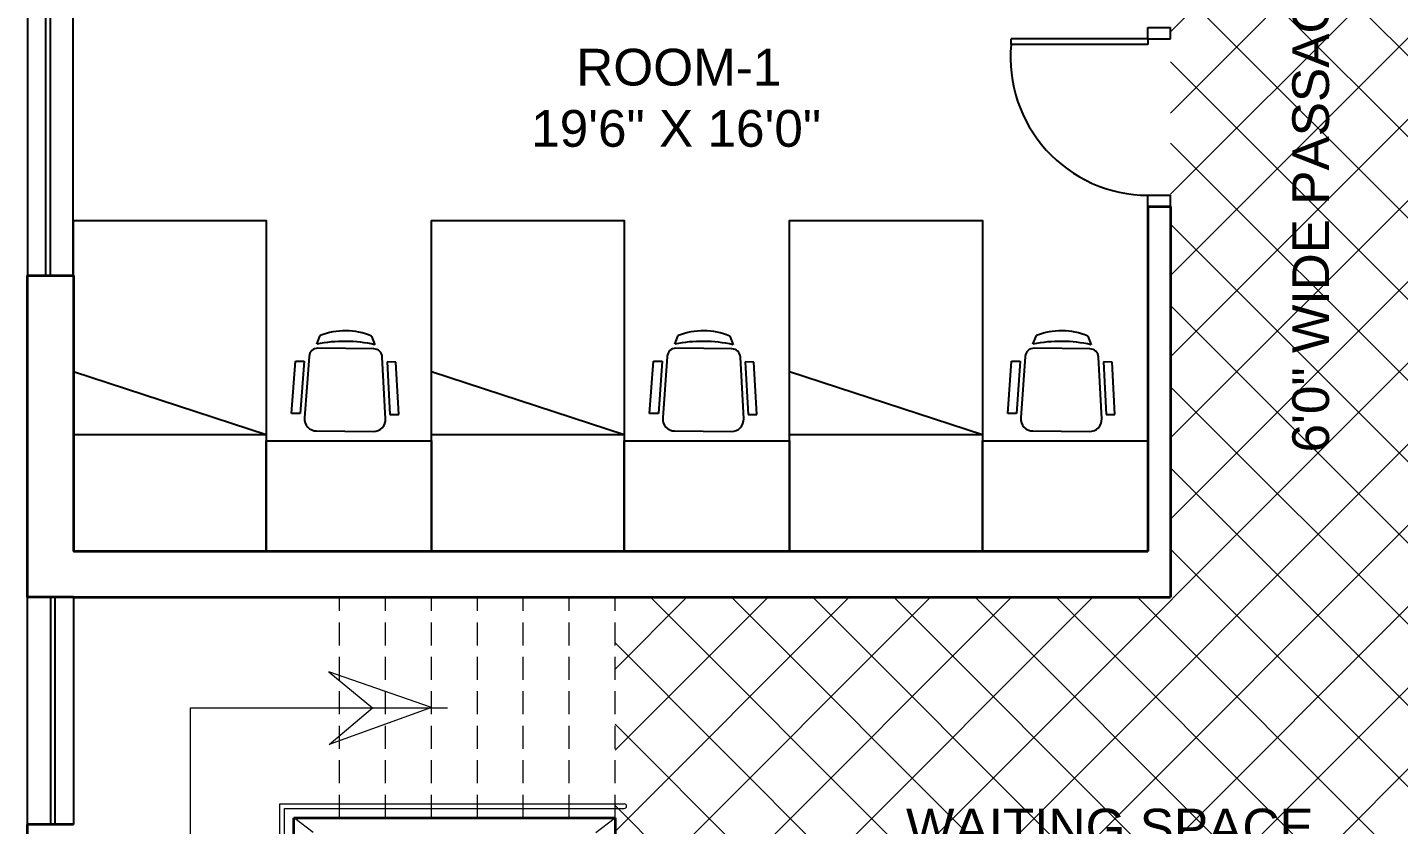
# Model space of a CAD drawing. Header units: inches. Extents: x 132383 to 134532, y 19213 to 20900.
# Drawn here: x 132396.2 to 132694.9, y 20108.1 to 20281.6 of the extents above; entities that cross this region are included whole.
import ezdxf

# ---------------------------------------------------------------- set-up
doc = ezdxf.new("R2010")
doc.units = ezdxf.units.IN
doc.header["$MEASUREMENT"] = 0
doc.linetypes.add('HIDDEN', pattern=[0.375, 0.25, -0.125])
for name, color, linetype, lineweight in [('A-Door', 252, 'Continuous', 25), ('A-Dropline', 8, 'Continuous', 5), ('A-Hatch', 253, 'Continuous', 9), ('A-Rail', 155, 'Continuous', 9), ('A-Sc', 44, 'Continuous', 20), ('A-Text', 252, 'Continuous', 25), ('A-Wall', 13, 'Continuous', 35), ('A-Win', 140, 'Continuous', 25)]:
    doc.layers.add(name, color=color, linetype=linetype, lineweight=lineweight)
doc.layers.add('A-FURNITURE', color=35, linetype='Continuous')
doc.styles.get("Standard").update_dxf_attribs({"font": 'arial.ttf', "height": 12})

# ---------------------------------------------------------------- blocks, each defined once
blk = doc.blocks.new('bed')
at = {"layer": 'A-FURNITURE'}
for q in [(116487.93, 2680.49), (116487.93, 2666.82)]:
    blk.add_line((116445.93, 2680.49), q, dxfattribs=at)
blk.add_lwpolyline([(116445.93, 2705.82), (116487.93, 2705.82), (116487.93, 2633.82), (116445.93, 2633.82)], close=True, dxfattribs=at)
blk = doc.blocks.new('StuLL_as_2')
for p, q in [((162.9, 577), (-162.9, 577)), ((-257.8, 478.3), (-307.9, 478.3)), ((-307.9, 478.3), (-288.8, 176.7)), ((-238.7, 176.7), (-257.8, 478.3)), ((-232.8, 502.6), (-210.5, 148.9)), ((210.5, 148.9), (232.8, 502.6)), ((238.7, 176.7), (257.8, 478.3)), ((257.8, 478.3), (307.9, 478.3)), ((307.9, 478.3), (288.8, 176.7)), ((-288.8, 176.7), (-238.7, 176.7)), ((288.8, 176.7), (238.7, 176.7)), ((-160.6, 102), (160.6, 102)), ((-147.9, 28.8), (-167.4, 78.2)), ((167.4, 78.2), (147.9, 28.8))]:
    blk.add_line(p, q)
for centre, radius, start, end in [((-162.9, 507), 70, 90, 183.61388), ((162.9, 507), 70, 356.38612, 90), ((-160.6, 152), 50, 183.61388, 270), ((160.6, 152), 50, 270, 356.38612), ((0, 872.7), 812, 258.10424, 281.89576), ((0, 394.4), 394.4, 247.98272, 292.01728)]:
    blk.add_arc(centre, radius, start, end)
blk = doc.blocks.new('kjk')
at = {"layer": 'A-Wall'}
for p, q in [((120211.25, 18898.46), (120211.25, 18908.46)), ((120283.25, 18908.46), (120283.25, 18898.46))]:
    blk.add_line(p, q, dxfattribs=at)
at = {"layer": 'A-Win'}
for p, q in [((120211.25, 18908.46), (120283.25, 18908.46)), ((120211.25, 18903.46), (120283.25, 18903.46)), ((120211.25, 18902.46), (120283.25, 18902.46)), ((120283.25, 18898.46), (120211.25, 18898.46))]:
    blk.add_line(p, q, dxfattribs=at)
blk = doc.blocks.new('D1')
for p, q in [((78341.38, 19846.48), (78341.38, 19876.27)), ((78341.38, 19876.27), (78342.62, 19876.27)), ((78342.62, 19846.48), (78342.62, 19876.25)), ((78306.11, 19846.48), (78308.59, 19846.48)), ((78306.11, 19846.48), (78306.11, 19841.51)), ((78308.59, 19846.48), (78308.59, 19841.51)), ((78342.62, 19846.48), (78341.38, 19846.48)), ((78342.62, 19846.48), (78342.62, 19841.51)), ((78342.62, 19846.48), (78345.11, 19846.48)), ((78345.11, 19846.48), (78345.11, 19841.51)), ((78306.11, 19841.51), (78308.59, 19841.51)), ((78342.62, 19841.51), (78345.11, 19841.51))]:
    blk.add_line(p, q)
blk.add_arc((78338.61, 19846.37), 30.02, 84.7063, 179.8051)

msp = doc.modelspace()

# ---------------------------------------------------------------- hatches: boundary and pattern name
at = {"layer": 'A-Hatch'}
h = msp.add_hatch(dxfattribs=at)
h.set_pattern_fill('ANSI37', color=256, scale=100, style=0)
h.set_pattern_definition([(45, (11054.928, 1415.28), (-8.8388348, 8.8388348), []), (135, (11054.928, 1415.28), (-8.8388348, -8.8388348), [])])
h.paths.add_polyline_path([(132756.66, 20692.58), (132708.66, 20692.58), (132708.66, 20590.01), (132756.66, 20590.01)], flags=0)
h.paths.add_polyline_path([(132737.23, 20842.22), (132757.21, 20842.22), (132757.21, 20862.59), (132617.21, 20862.59), (132617.21, 20832.55), (132593.21, 20832.55), (132593.21, 20808.59), (132583.21, 20808.59), (132583.21, 20778.59), (132645.21, 20778.59), (132645.21, 20773.59), (132718.21, 20773.59), (132718.21, 20750.59), (132645.21, 20750.59), (132645.21, 20609.59), (132482.21, 20609.59), (132482.21, 20561.59), (132645.21, 20561.59), (132645.21, 20157.59), (132524.21, 20157.59), (132524.21, 20008.59), (132696.71, 20008.59), (132696.71, 20070.59), (132706.71, 20070.59), (132706.71, 20028.59), (132795.71, 20028.59), (132795.71, 20157.59), (132705.21, 20157.59), (132705.21, 20561.59), (132868.21, 20561.59), (132868.21, 20584.37), (132796.21, 20584.37), (132796.21, 20620.37), (132868.21, 20620.37), (132868.21, 20668.37), (132796.21, 20668.37), (132796.21, 20704.37), (132868.21, 20704.37), (132868.21, 20744.59), (132757.21, 20744.59), (132757.21, 20794.29), (132737.23, 20794.29)])
h.paths.add_polyline_path([(132594.78, 20809.06), (132614.22, 20809.06), (132614.22, 20828.5), (132594.78, 20828.5)], flags=0)
h.paths.add_polyline_path([(132791.81, 20088.49), (132791.81, 20153.69), (132706.44, 20153.69), (132706.44, 20088.49)], flags=0)
h.paths.add_polyline_path([(132574.91, 20011.46), (132693.01, 20011.46), (132693.01, 20082.21), (132574.91, 20082.21)], flags=0)

# ---------------------------------------------------------------- linework, layer by layer
at = {"layer": 'A-Dropline', "color": 5, "linetype": 'HIDDEN', "ltscale": 20}
for p, q in [((132454.21, 20056.59), (132524.21, 20109.59)), ((132524.21, 20056.59), (132454.21, 20109.59))]:
    msp.add_line(p, q, dxfattribs=at)
at = {"layer": 'A-FURNITURE'}
for points in [[(132448.21, 20167.59), (132448.21, 20191.59), (132484.21, 20191.59), (132484.21, 20167.59)], [(132526.21, 20167.59), (132526.21, 20191.59), (132562.21, 20191.59), (132562.21, 20167.59)], [(132604.21, 20167.59), (132604.21, 20191.59), (132640.21, 20191.59), (132640.21, 20167.59)]]:
    msp.add_lwpolyline(points, close=True, dxfattribs=at)
at = {"layer": 'A-Rail'}
for p, q in [((132451.21, 20112.59), (132526.21, 20112.59)), ((132451.21, 20053.59), (132451.21, 20112.59)), ((132452.21, 20111.59), (132526.21, 20111.59)), ((132452.21, 20054.59), (132452.21, 20111.59))]:
    msp.add_line(p, q, dxfattribs=at)
msp.add_arc((132526.21, 20112.09), 0.5, 270, 90, dxfattribs=at)
at = {"layer": 'A-Sc', "linetype": 'HIDDEN', "ltscale": 20}
for p, q in [((132464.21, 20109.59), (132464.21, 20157.59)), ((132474.21, 20109.59), (132474.21, 20157.59)), ((132484.21, 20109.59), (132484.21, 20157.59)), ((132494.21, 20109.59), (132494.21, 20157.59)), ((132504.21, 20109.59), (132504.21, 20157.59)), ((132514.21, 20109.59), (132514.21, 20157.59)), ((132524.21, 20109.59), (132524.21, 20157.59))]:
    msp.add_line(p, q, dxfattribs=at)
at = {"layer": 'A-Sc', "color": 6}
for points in [[(132484.21, 20133.59), (132461.84, 20141.31), (132471.36, 20133.5)], [(132536.42, 20032.59), (132467.71, 20032.59), (132431.71, 20032.59), (132431.71, 20133.5), (132487.71, 20133.5)], [(132484.21, 20133.59), (132461.96, 20125.54), (132471.36, 20133.5)]]:
    msp.add_lwpolyline(points, dxfattribs=at)
at = {"layer": 'A-Wall'}
for p, q in [((132640.21, 20242.59), (132640.21, 20167.59)), ((132640.21, 20242.59), (132645.21, 20242.59)), ((132645.21, 20242.59), (132645.21, 20157.59)), ((132396.21, 20157.59), (132396.21, 20227.59)), ((132406.21, 20227.59), (132406.21, 20167.59)), ((132406.21, 20167.59), (132640.21, 20167.59)), ((132396.21, 20157.59), (132396.21, 20157.59)), ((132406.21, 20157.59), (132396.21, 20157.59)), ((132406.21, 20157.59), (132645.21, 20157.59)), ((132406.21, 20157.59), (132524.21, 20157.59)), ((132454.21, 20109.59), (132524.21, 20109.59)), ((132454.21, 20056.59), (132454.21, 20109.59)), ((132524.21, 20109.59), (132524.21, 20056.59)), ((132396.21, 20058.09), (132396.21, 20108.09)), ((132406.21, 20108.09), (132396.21, 20108.09))]:
    msp.add_line(p, q, dxfattribs=at)
at = {"layer": 'A-Win'}
for p, q in [((132396.21, 20108.09), (132396.21, 20157.59)), ((132401.21, 20157.59), (132401.21, 20108.09)), ((132402.21, 20157.59), (132402.21, 20108.09)), ((132406.21, 20157.59), (132406.21, 20108.09))]:
    msp.add_line(p, q, dxfattribs=at)

# ---------------------------------------------------------------- block references
at = {"layer": 'A-Door', "rotation": 90}
msp.add_blockref('D1', (152486.72, -58063.52), dxfattribs=at)
at = {"layer": 'A-FURNITURE', "rotation": 180}
for p in [(248894.14, 22873.42), (248972.14, 22873.42), (249050.14, 22873.42)]:
    msp.add_blockref('bed', p, dxfattribs=at)
at = {"layer": 'A-FURNITURE', "xscale": 0.0378947368421053, "yscale": 0.0378947368421053, "zscale": 0.0378947368421053, "rotation": 179.4394955331292}
for p in [(132465.58, 20215.56), (132543.58, 20215.56), (132621.58, 20215.56)]:
    msp.add_blockref('StuLL_as_2', p, dxfattribs=at)
at = {"layer": 'A-Win', "xscale": -1, "rotation": 270}
msp.add_blockref('kjk', (113497.74, -99983.66), dxfattribs=at)

# ---------------------------------------------------------------- texts
at = {"layer": 'A-Text', "insert": (132671.71, 20169.67), "char_height": 8, "attachment_point": 1, "rotation": 90}
msp.add_mtext_dynamic_manual_height_columns('{\\W6.252932; }6\'0" WIDE PASSAGE', width=145.1505, gutter_width=25, heights=[0], dxfattribs=at)
at = {"layer": 'A-Text', "char_height": 8, "attachment_point": 1}
for s, width, insert in [('{\\W6.929892; }ROOM-1\\P{\\W3.766448; }19\'6" X 16\'0"', 84.8088, (132494.23, 20276.95)), ('{\\W5.042014; }WAITING SPACE \\P{\\W9.331997; }14\'5" X 12\'5"', 119.3714, (132571.92, 20111.54))]:
    msp.add_mtext_dynamic_manual_height_columns(s, width=width, gutter_width=25, heights=[0], dxfattribs=dict(at, insert=insert))

doc.saveas('drawing.dxf')
